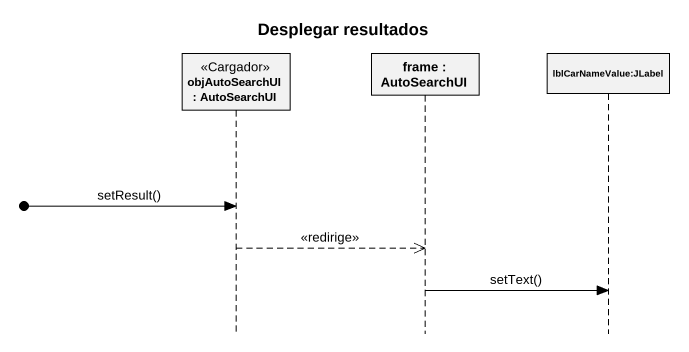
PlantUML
@startuml
title Desplegar resultados
hide footbox
participant "objAutoSearchUI : AutoSearchUI" as objAutoSearchUI <<Cargador>>
participant "frame : AutoSearchUI" as frame_
participant "lblCarNameValue:JLabel" as lblCarNameValue_JLabel

[o-> objAutoSearchUI : setResult()
objAutoSearchUI -->> frame_ : <<redirige>>
frame_ -> lblCarNameValue_JLabel : setText()
@enduml
